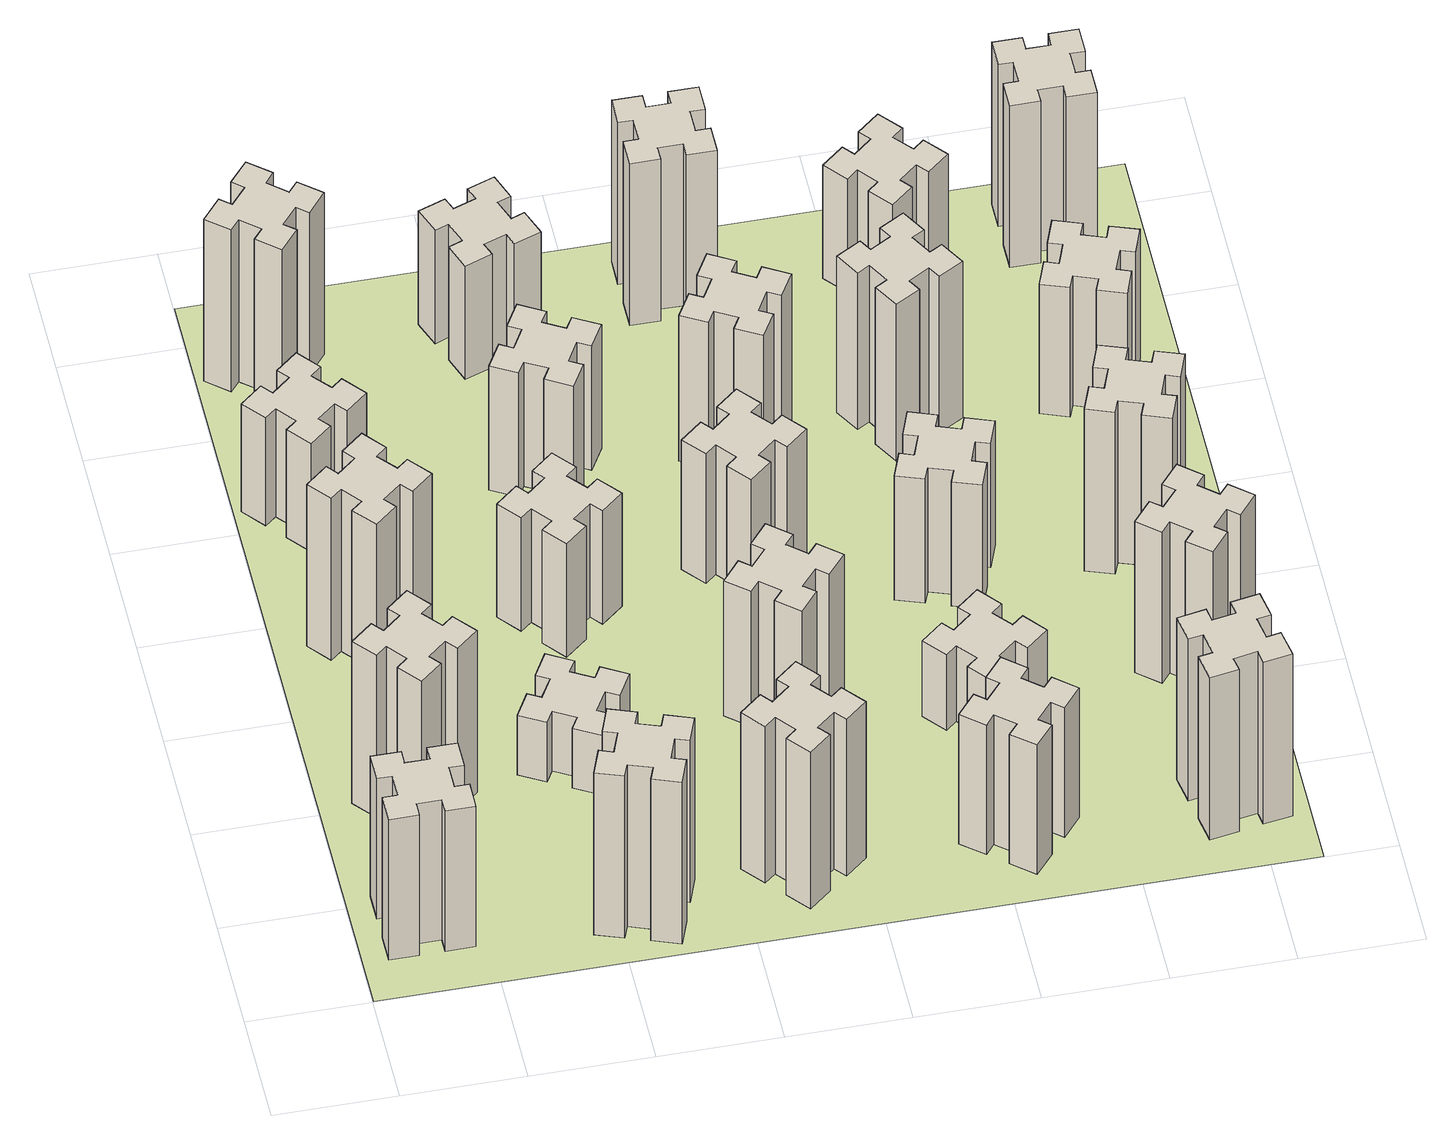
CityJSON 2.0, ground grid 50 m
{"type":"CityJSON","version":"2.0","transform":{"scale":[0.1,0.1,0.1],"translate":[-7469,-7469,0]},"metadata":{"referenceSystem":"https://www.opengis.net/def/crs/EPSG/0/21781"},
"CityObjects":{
"building1":{"type":"Building","attributes":{"class":"1000","function":"1000","usage":"1000","yearOfConstruction":2016,"roofType":"1000","measuredHeight":78,"storeysAboveGround":30,"storeysBelowGround":0},"geometry":[{"type":"Solid","lod":"1","boundaries":[[[[0,1,2,3,4,5,6,7,8,9,10,11,12,13,14,15,16,17,18,19]],[[17,16,20,21]],[[16,15,22,20]],[[15,14,23,22]],[[14,13,24,23]],[[13,12,25,24]],[[12,11,26,25]],[[11,10,27,26]],[[10,9,28,27]],[[9,8,29,28]],[[8,7,30,29]],[[7,6,31,30]],[[6,5,32,31]],[[5,4,33,32]],[[4,3,34,33]],[[3,2,35,34]],[[2,1,36,35]],[[1,0,37,36]],[[0,19,38,37]],[[19,18,39,38]],[[18,17,21,39]],[[24,25,26,27,28,29,30,31,32,33,34,35,36,37,38,39,21,20,22,23]]]]}]},
"building2":{"type":"Building","attributes":{"class":"1000","function":"1000","usage":"1000","yearOfConstruction":2016,"roofType":"1000","measuredHeight":90,"storeysAboveGround":30,"storeysBelowGround":0},"geometry":[{"type":"Solid","lod":"1","boundaries":[[[[40,41,42,43,44,45,46,47,48,49,50,51,52,53,54,55,56,57,58,59]],[[57,56,60,61]],[[56,55,62,60]],[[55,54,63,62]],[[54,53,64,63]],[[53,52,65,64]],[[52,51,66,65]],[[51,50,67,66]],[[50,49,68,67]],[[49,48,69,68]],[[48,47,70,69]],[[47,46,71,70]],[[46,45,72,71]],[[45,44,73,72]],[[44,43,74,73]],[[43,42,75,74]],[[42,41,76,75]],[[41,40,77,76]],[[40,59,78,77]],[[59,58,79,78]],[[58,57,61,79]],[[64,65,66,67,68,69,70,71,72,73,74,75,76,77,78,79,61,60,62,63]]]]}]},
"building3":{"type":"Building","attributes":{"class":"1000","function":"1000","usage":"1000","yearOfConstruction":2016,"roofType":"1000","measuredHeight":90,"storeysAboveGround":30,"storeysBelowGround":0},"geometry":[{"type":"Solid","lod":"1","boundaries":[[[[80,81,82,83,84,85,86,87,88,89,90,91,92,93,94,95,96,97,98,99]],[[97,96,100,101]],[[96,95,102,100]],[[95,94,103,102]],[[94,93,104,103]],[[93,92,105,104]],[[92,91,106,105]],[[91,90,107,106]],[[90,89,108,107]],[[89,88,109,108]],[[88,87,110,109]],[[87,86,111,110]],[[86,85,112,111]],[[85,84,113,112]],[[84,83,114,113]],[[83,82,115,114]],[[82,81,116,115]],[[81,80,117,116]],[[80,99,118,117]],[[99,98,119,118]],[[98,97,101,119]],[[104,105,106,107,108,109,110,111,112,113,114,115,116,117,118,119,101,100,102,103]]]]}]},
"building4":{"type":"Building","attributes":{"class":"1000","function":"1000","usage":"1000","yearOfConstruction":2016,"roofType":"1000","measuredHeight":60,"storeysAboveGround":30,"storeysBelowGround":0},"geometry":[{"type":"Solid","lod":"1","boundaries":[[[[120,121,122,123,124,125,126,127,128,129,130,131,132,133,134,135,136,137,138,139]],[[137,136,140,141]],[[136,135,142,140]],[[135,134,143,142]],[[134,133,144,143]],[[133,132,145,144]],[[132,131,146,145]],[[131,130,147,146]],[[130,129,148,147]],[[129,128,149,148]],[[128,127,150,149]],[[127,126,151,150]],[[126,125,152,151]],[[125,124,153,152]],[[124,123,154,153]],[[123,122,155,154]],[[122,121,156,155]],[[121,120,157,156]],[[120,139,158,157]],[[139,138,159,158]],[[138,137,141,159]],[[144,145,146,147,148,149,150,151,152,153,154,155,156,157,158,159,141,140,142,143]]]]}]},
"building5":{"type":"Building","attributes":{"class":"1000","function":"1000","usage":"1000","yearOfConstruction":2016,"roofType":"1000","measuredHeight":90,"storeysAboveGround":30,"storeysBelowGround":0},"geometry":[{"type":"Solid","lod":"1","boundaries":[[[[160,161,162,163,164,165,166,167,168,169,170,171,172,173,174,175,176,177,178,179]],[[177,176,180,181]],[[176,175,182,180]],[[175,174,183,182]],[[174,173,184,183]],[[173,172,185,184]],[[172,171,186,185]],[[171,170,187,186]],[[170,169,188,187]],[[169,168,189,188]],[[168,167,190,189]],[[167,166,191,190]],[[166,165,192,191]],[[165,164,193,192]],[[164,163,194,193]],[[163,162,195,194]],[[162,161,196,195]],[[161,160,197,196]],[[160,179,198,197]],[[179,178,199,198]],[[178,177,181,199]],[[184,185,186,187,188,189,190,191,192,193,194,195,196,197,198,199,181,180,182,183]]]]}]},
"building6":{"type":"Building","attributes":{"class":"1000","function":"1000","usage":"1000","yearOfConstruction":2016,"roofType":"1000","measuredHeight":90,"storeysAboveGround":30,"storeysBelowGround":0},"geometry":[{"type":"Solid","lod":"1","boundaries":[[[[200,201,202,203,204,205,206,207,208,209,210,211,212,213,214,215,216,217,218,219]],[[217,216,220,221]],[[216,215,222,220]],[[215,214,223,222]],[[214,213,224,223]],[[213,212,225,224]],[[212,211,226,225]],[[211,210,227,226]],[[210,209,228,227]],[[209,208,229,228]],[[208,207,230,229]],[[207,206,231,230]],[[206,205,232,231]],[[205,204,233,232]],[[204,203,234,233]],[[203,202,235,234]],[[202,201,236,235]],[[201,200,237,236]],[[200,219,238,237]],[[219,218,239,238]],[[218,217,221,239]],[[224,225,226,227,228,229,230,231,232,233,234,235,236,237,238,239,221,220,222,223]]]]}]},
"building7":{"type":"Building","attributes":{"class":"1000","function":"1000","usage":"1000","yearOfConstruction":2016,"roofType":"1000","measuredHeight":33,"storeysAboveGround":30,"storeysBelowGround":0},"geometry":[{"type":"Solid","lod":"1","boundaries":[[[[240,241,242,243,244,245,246,247,248,249,250,251,252,253,254,255,256,257,258,259]],[[257,256,260,261]],[[256,255,262,260]],[[255,254,263,262]],[[254,253,264,263]],[[253,252,265,264]],[[252,251,266,265]],[[251,250,267,266]],[[250,249,268,267]],[[249,248,269,268]],[[248,247,270,269]],[[247,246,271,270]],[[246,245,272,271]],[[245,244,273,272]],[[244,243,274,273]],[[243,242,275,274]],[[242,241,276,275]],[[241,240,277,276]],[[240,259,278,277]],[[259,258,279,278]],[[258,257,261,279]],[[264,265,266,267,268,269,270,271,272,273,274,275,276,277,278,279,261,260,262,263]]]]}]},
"building8":{"type":"Building","attributes":{"class":"1000","function":"1000","usage":"1000","yearOfConstruction":2016,"roofType":"1000","measuredHeight":63,"storeysAboveGround":30,"storeysBelowGround":0},"geometry":[{"type":"Solid","lod":"1","boundaries":[[[[280,281,282,283,284,285,286,287,288,289,290,291,292,293,294,295,296,297,298,299]],[[297,296,300,301]],[[296,295,302,300]],[[295,294,303,302]],[[294,293,304,303]],[[293,292,305,304]],[[292,291,306,305]],[[291,290,307,306]],[[290,289,308,307]],[[289,288,309,308]],[[288,287,310,309]],[[287,286,311,310]],[[286,285,312,311]],[[285,284,313,312]],[[284,283,314,313]],[[283,282,315,314]],[[282,281,316,315]],[[281,280,317,316]],[[280,299,318,317]],[[299,298,319,318]],[[298,297,301,319]],[[304,305,306,307,308,309,310,311,312,313,314,315,316,317,318,319,301,300,302,303]]]]}]},
"building9":{"type":"Building","attributes":{"class":"1000","function":"1000","usage":"1000","yearOfConstruction":2016,"roofType":"1000","measuredHeight":87,"storeysAboveGround":30,"storeysBelowGround":0},"geometry":[{"type":"Solid","lod":"1","boundaries":[[[[320,321,322,323,324,325,326,327,328,329,330,331,332,333,334,335,336,337,338,339]],[[337,336,340,341]],[[336,335,342,340]],[[335,334,343,342]],[[334,333,344,343]],[[333,332,345,344]],[[332,331,346,345]],[[331,330,347,346]],[[330,329,348,347]],[[329,328,349,348]],[[328,327,350,349]],[[327,326,351,350]],[[326,325,352,351]],[[325,324,353,352]],[[324,323,354,353]],[[323,322,355,354]],[[322,321,356,355]],[[321,320,357,356]],[[320,339,358,357]],[[339,338,359,358]],[[338,337,341,359]],[[344,345,346,347,348,349,350,351,352,353,354,355,356,357,358,359,341,340,342,343]]]]}]},
"building10":{"type":"Building","attributes":{"class":"1000","function":"1000","usage":"1000","yearOfConstruction":2016,"roofType":"1000","measuredHeight":69,"storeysAboveGround":30,"storeysBelowGround":0},"geometry":[{"type":"Solid","lod":"1","boundaries":[[[[360,361,362,363,364,365,366,367,368,369,370,371,372,373,374,375,376,377,378,379]],[[377,376,380,381]],[[376,375,382,380]],[[375,374,383,382]],[[374,373,384,383]],[[373,372,385,384]],[[372,371,386,385]],[[371,370,387,386]],[[370,369,388,387]],[[369,368,389,388]],[[368,367,390,389]],[[367,366,391,390]],[[366,365,392,391]],[[365,364,393,392]],[[364,363,394,393]],[[363,362,395,394]],[[362,361,396,395]],[[361,360,397,396]],[[360,379,398,397]],[[379,378,399,398]],[[378,377,381,399]],[[384,385,386,387,388,389,390,391,392,393,394,395,396,397,398,399,381,380,382,383]]]]}]},
"building11":{"type":"Building","attributes":{"class":"1000","function":"1000","usage":"1000","yearOfConstruction":2016,"roofType":"1000","measuredHeight":63,"storeysAboveGround":30,"storeysBelowGround":0},"geometry":[{"type":"Solid","lod":"1","boundaries":[[[[400,401,402,403,404,405,406,407,408,409,410,411,412,413,414,415,416,417,418,419]],[[417,416,420,421]],[[416,415,422,420]],[[415,414,423,422]],[[414,413,424,423]],[[413,412,425,424]],[[412,411,426,425]],[[411,410,427,426]],[[410,409,428,427]],[[409,408,429,428]],[[408,407,430,429]],[[407,406,431,430]],[[406,405,432,431]],[[405,404,433,432]],[[404,403,434,433]],[[403,402,435,434]],[[402,401,436,435]],[[401,400,437,436]],[[400,419,438,437]],[[419,418,439,438]],[[418,417,421,439]],[[424,425,426,427,428,429,430,431,432,433,434,435,436,437,438,439,421,420,422,423]]]]}]},
"building12":{"type":"Building","attributes":{"class":"1000","function":"1000","usage":"1000","yearOfConstruction":2016,"roofType":"1000","measuredHeight":75,"storeysAboveGround":30,"storeysBelowGround":0},"geometry":[{"type":"Solid","lod":"1","boundaries":[[[[440,441,442,443,444,445,446,447,448,449,450,451,452,453,454,455,456,457,458,459]],[[457,456,460,461]],[[456,455,462,460]],[[455,454,463,462]],[[454,453,464,463]],[[453,452,465,464]],[[452,451,466,465]],[[451,450,467,466]],[[450,449,468,467]],[[449,448,469,468]],[[448,447,470,469]],[[447,446,471,470]],[[446,445,472,471]],[[445,444,473,472]],[[444,443,474,473]],[[443,442,475,474]],[[442,441,476,475]],[[441,440,477,476]],[[440,459,478,477]],[[459,458,479,478]],[[458,457,461,479]],[[464,465,466,467,468,469,470,471,472,473,474,475,476,477,478,479,461,460,462,463]]]]}]},
"building13":{"type":"Building","attributes":{"class":"1000","function":"1000","usage":"1000","yearOfConstruction":2016,"roofType":"1000","measuredHeight":72,"storeysAboveGround":30,"storeysBelowGround":0},"geometry":[{"type":"Solid","lod":"1","boundaries":[[[[480,481,482,483,484,485,486,487,488,489,490,491,492,493,494,495,496,497,498,499]],[[497,496,500,501]],[[496,495,502,500]],[[495,494,503,502]],[[494,493,504,503]],[[493,492,505,504]],[[492,491,506,505]],[[491,490,507,506]],[[490,489,508,507]],[[489,488,509,508]],[[488,487,510,509]],[[487,486,511,510]],[[486,485,512,511]],[[485,484,513,512]],[[484,483,514,513]],[[483,482,515,514]],[[482,481,516,515]],[[481,480,517,516]],[[480,499,518,517]],[[499,498,519,518]],[[498,497,501,519]],[[504,505,506,507,508,509,510,511,512,513,514,515,516,517,518,519,501,500,502,503]]]]}]},
"building14":{"type":"Building","attributes":{"class":"1000","function":"1000","usage":"1000","yearOfConstruction":2016,"roofType":"1000","measuredHeight":72,"storeysAboveGround":30,"storeysBelowGround":0},"geometry":[{"type":"Solid","lod":"1","boundaries":[[[[520,521,522,523,524,525,526,527,528,529,530,531,532,533,534,535,536,537,538,539]],[[537,536,540,541]],[[536,535,542,540]],[[535,534,543,542]],[[534,533,544,543]],[[533,532,545,544]],[[532,531,546,545]],[[531,530,547,546]],[[530,529,548,547]],[[529,528,549,548]],[[528,527,550,549]],[[527,526,551,550]],[[526,525,552,551]],[[525,524,553,552]],[[524,523,554,553]],[[523,522,555,554]],[[522,521,556,555]],[[521,520,557,556]],[[520,539,558,557]],[[539,538,559,558]],[[538,537,541,559]],[[544,545,546,547,548,549,550,551,552,553,554,555,556,557,558,559,541,540,542,543]]]]}]},
"building15":{"type":"Building","attributes":{"class":"1000","function":"1000","usage":"1000","yearOfConstruction":2016,"roofType":"1000","measuredHeight":81,"storeysAboveGround":30,"storeysBelowGround":0},"geometry":[{"type":"Solid","lod":"1","boundaries":[[[[560,561,562,563,564,565,566,567,568,569,570,571,572,573,574,575,576,577,578,579]],[[577,576,580,581]],[[576,575,582,580]],[[575,574,583,582]],[[574,573,584,583]],[[573,572,585,584]],[[572,571,586,585]],[[571,570,587,586]],[[570,569,588,587]],[[569,568,589,588]],[[568,567,590,589]],[[567,566,591,590]],[[566,565,592,591]],[[565,564,593,592]],[[564,563,594,593]],[[563,562,595,594]],[[562,561,596,595]],[[561,560,597,596]],[[560,579,598,597]],[[579,578,599,598]],[[578,577,581,599]],[[584,585,586,587,588,589,590,591,592,593,594,595,596,597,598,599,581,580,582,583]]]]}]},
"building16":{"type":"Building","attributes":{"class":"1000","function":"1000","usage":"1000","yearOfConstruction":2016,"roofType":"1000","measuredHeight":90,"storeysAboveGround":30,"storeysBelowGround":0},"geometry":[{"type":"Solid","lod":"1","boundaries":[[[[600,601,602,603,604,605,606,607,608,609,610,611,612,613,614,615,616,617,618,619]],[[617,616,620,621]],[[616,615,622,620]],[[615,614,623,622]],[[614,613,624,623]],[[613,612,625,624]],[[612,611,626,625]],[[611,610,627,626]],[[610,609,628,627]],[[609,608,629,628]],[[608,607,630,629]],[[607,606,631,630]],[[606,605,632,631]],[[605,604,633,632]],[[604,603,634,633]],[[603,602,635,634]],[[602,601,636,635]],[[601,600,637,636]],[[600,619,638,637]],[[619,618,639,638]],[[618,617,621,639]],[[624,625,626,627,628,629,630,631,632,633,634,635,636,637,638,639,621,620,622,623]]]]}]},
"building17":{"type":"Building","attributes":{"class":"1000","function":"1000","usage":"1000","yearOfConstruction":2016,"roofType":"1000","measuredHeight":42,"storeysAboveGround":30,"storeysBelowGround":0},"geometry":[{"type":"Solid","lod":"1","boundaries":[[[[640,641,642,643,644,645,646,647,648,649,650,651,652,653,654,655,656,657,658,659]],[[657,656,660,661]],[[656,655,662,660]],[[655,654,663,662]],[[654,653,664,663]],[[653,652,665,664]],[[652,651,666,665]],[[651,650,667,666]],[[650,649,668,667]],[[649,648,669,668]],[[648,647,670,669]],[[647,646,671,670]],[[646,645,672,671]],[[645,644,673,672]],[[644,643,674,673]],[[643,642,675,674]],[[642,641,676,675]],[[641,640,677,676]],[[640,659,678,677]],[[659,658,679,678]],[[658,657,661,679]],[[664,665,666,667,668,669,670,671,672,673,674,675,676,677,678,679,661,660,662,663]]]]}]},
"building18":{"type":"Building","attributes":{"class":"1000","function":"1000","usage":"1000","yearOfConstruction":2016,"roofType":"1000","measuredHeight":69,"storeysAboveGround":30,"storeysBelowGround":0},"geometry":[{"type":"Solid","lod":"1","boundaries":[[[[680,681,682,683,684,685,686,687,688,689,690,691,692,693,694,695,696,697,698,699]],[[697,696,700,701]],[[696,695,702,700]],[[695,694,703,702]],[[694,693,704,703]],[[693,692,705,704]],[[692,691,706,705]],[[691,690,707,706]],[[690,689,708,707]],[[689,688,709,708]],[[688,687,710,709]],[[687,686,711,710]],[[686,685,712,711]],[[685,684,713,712]],[[684,683,714,713]],[[683,682,715,714]],[[682,681,716,715]],[[681,680,717,716]],[[680,699,718,717]],[[699,698,719,718]],[[698,697,701,719]],[[704,705,706,707,708,709,710,711,712,713,714,715,716,717,718,719,701,700,702,703]]]]}]},
"building19":{"type":"Building","attributes":{"class":"1000","function":"1000","usage":"1000","yearOfConstruction":2016,"roofType":"1000","measuredHeight":87,"storeysAboveGround":30,"storeysBelowGround":0},"geometry":[{"type":"Solid","lod":"1","boundaries":[[[[720,721,722,723,724,725,726,727,728,729,730,731,732,733,734,735,736,737,738,739]],[[737,736,740,741]],[[736,735,742,740]],[[735,734,743,742]],[[734,733,744,743]],[[733,732,745,744]],[[732,731,746,745]],[[731,730,747,746]],[[730,729,748,747]],[[729,728,749,748]],[[728,727,750,749]],[[727,726,751,750]],[[726,725,752,751]],[[725,724,753,752]],[[724,723,754,753]],[[723,722,755,754]],[[722,721,756,755]],[[721,720,757,756]],[[720,739,758,757]],[[739,738,759,758]],[[738,737,741,759]],[[744,745,746,747,748,749,750,751,752,753,754,755,756,757,758,759,741,740,742,743]]]]}]},
"building20":{"type":"Building","attributes":{"class":"1000","function":"1000","usage":"1000","yearOfConstruction":2016,"roofType":"1000","measuredHeight":90,"storeysAboveGround":30,"storeysBelowGround":0},"geometry":[{"type":"Solid","lod":"1","boundaries":[[[[760,761,762,763,764,765,766,767,768,769,770,771,772,773,774,775,776,777,778,779]],[[777,776,780,781]],[[776,775,782,780]],[[775,774,783,782]],[[774,773,784,783]],[[773,772,785,784]],[[772,771,786,785]],[[771,770,787,786]],[[770,769,788,787]],[[769,768,789,788]],[[768,767,790,789]],[[767,766,791,790]],[[766,765,792,791]],[[765,764,793,792]],[[764,763,794,793]],[[763,762,795,794]],[[762,761,796,795]],[[761,760,797,796]],[[760,779,798,797]],[[779,778,799,798]],[[778,777,781,799]],[[784,785,786,787,788,789,790,791,792,793,794,795,796,797,798,799,781,780,782,783]]]]}]},
"building21":{"type":"Building","attributes":{"class":"1000","function":"1000","usage":"1000","yearOfConstruction":2016,"roofType":"1000","measuredHeight":63,"storeysAboveGround":30,"storeysBelowGround":0},"geometry":[{"type":"Solid","lod":"1","boundaries":[[[[800,801,802,803,804,805,806,807,808,809,810,811,812,813,814,815,816,817,818,819]],[[817,816,820,821]],[[816,815,822,820]],[[815,814,823,822]],[[814,813,824,823]],[[813,812,825,824]],[[812,811,826,825]],[[811,810,827,826]],[[810,809,828,827]],[[809,808,829,828]],[[808,807,830,829]],[[807,806,831,830]],[[806,805,832,831]],[[805,804,833,832]],[[804,803,834,833]],[[803,802,835,834]],[[802,801,836,835]],[[801,800,837,836]],[[800,819,838,837]],[[819,818,839,838]],[[818,817,821,839]],[[824,825,826,827,828,829,830,831,832,833,834,835,836,837,838,839,821,820,822,823]]]]}]},
"building22":{"type":"Building","attributes":{"class":"1000","function":"1000","usage":"1000","yearOfConstruction":2016,"roofType":"1000","measuredHeight":84,"storeysAboveGround":30,"storeysBelowGround":0},"geometry":[{"type":"Solid","lod":"1","boundaries":[[[[840,841,842,843,844,845,846,847,848,849,850,851,852,853,854,855,856,857,858,859]],[[857,856,860,861]],[[856,855,862,860]],[[855,854,863,862]],[[854,853,864,863]],[[853,852,865,864]],[[852,851,866,865]],[[851,850,867,866]],[[850,849,868,867]],[[849,848,869,868]],[[848,847,870,869]],[[847,846,871,870]],[[846,845,872,871]],[[845,844,873,872]],[[844,843,874,873]],[[843,842,875,874]],[[842,841,876,875]],[[841,840,877,876]],[[840,859,878,877]],[[859,858,879,878]],[[858,857,861,879]],[[864,865,866,867,868,869,870,871,872,873,874,875,876,877,878,879,861,860,862,863]]]]}]},
"building23":{"type":"Building","attributes":{"class":"1000","function":"1000","usage":"1000","yearOfConstruction":2016,"roofType":"1000","measuredHeight":90,"storeysAboveGround":30,"storeysBelowGround":0},"geometry":[{"type":"Solid","lod":"1","boundaries":[[[[880,881,882,883,884,885,886,887,888,889,890,891,892,893,894,895,896,897,898,899]],[[897,896,900,901]],[[896,895,902,900]],[[895,894,903,902]],[[894,893,904,903]],[[893,892,905,904]],[[892,891,906,905]],[[891,890,907,906]],[[890,889,908,907]],[[889,888,909,908]],[[888,887,910,909]],[[887,886,911,910]],[[886,885,912,911]],[[885,884,913,912]],[[884,883,914,913]],[[883,882,915,914]],[[882,881,916,915]],[[881,880,917,916]],[[880,899,918,917]],[[899,898,919,918]],[[898,897,901,919]],[[904,905,906,907,908,909,910,911,912,913,914,915,916,917,918,919,901,900,902,903]]]]}]},
"building24":{"type":"Building","attributes":{"class":"1000","function":"1000","usage":"1000","yearOfConstruction":2016,"roofType":"1000","measuredHeight":72,"storeysAboveGround":30,"storeysBelowGround":0},"geometry":[{"type":"Solid","lod":"1","boundaries":[[[[920,921,922,923,924,925,926,927,928,929,930,931,932,933,934,935,936,937,938,939]],[[937,936,940,941]],[[936,935,942,940]],[[935,934,943,942]],[[934,933,944,943]],[[933,932,945,944]],[[932,931,946,945]],[[931,930,947,946]],[[930,929,948,947]],[[929,928,949,948]],[[928,927,950,949]],[[927,926,951,950]],[[926,925,952,951]],[[925,924,953,952]],[[924,923,954,953]],[[923,922,955,954]],[[922,921,956,955]],[[921,920,957,956]],[[920,939,958,957]],[[939,938,959,958]],[[938,937,941,959]],[[944,945,946,947,948,949,950,951,952,953,954,955,956,957,958,959,941,940,942,943]]]]}]},
"building25":{"type":"Building","attributes":{"class":"1000","function":"1000","usage":"1000","yearOfConstruction":2016,"roofType":"1000","measuredHeight":90,"storeysAboveGround":30,"storeysBelowGround":0},"geometry":[{"type":"Solid","lod":"1","boundaries":[[[[960,961,962,963,964,965,966,967,968,969,970,971,972,973,974,975,976,977,978,979]],[[977,976,980,981]],[[976,975,982,980]],[[975,974,983,982]],[[974,973,984,983]],[[973,972,985,984]],[[972,971,986,985]],[[971,970,987,986]],[[970,969,988,987]],[[969,968,989,988]],[[968,967,990,989]],[[967,966,991,990]],[[966,965,992,991]],[[965,964,993,992]],[[964,963,994,993]],[[963,962,995,994]],[[962,961,996,995]],[[961,960,997,996]],[[960,979,998,997]],[[979,978,999,998]],[[978,977,981,999]],[[984,985,986,987,988,989,990,991,992,993,994,995,996,997,998,999,981,980,982,983]]]]}]},
"landuse1":{"type":"LandUse","attributes":{"name":"plot1","function":"1010"},"geometry":[{"type":"MultiSurface","lod":"1","boundaries":[[[1000,1001,1002,1003]]]}]}
},
"vertices":[
[165,425,0],[165,325,0],[105,325,0],[105,205,0],[225,205,0],[225,265,0],[325,265,0],[325,205,0],[445,205,0],[445,325,0],[385,325,0],[385,425,0],[445,425,0],[445,545,0],[325,545,0],[325,485,0],[225,485,0],[225,545,0],[105,545,0],[105,425,0],[225,485,780],[225,545,780],[325,485,780],[325,545,780],[445,545,780],[445,425,780],[385,425,780],[385,325,780],[445,325,780],[445,205,780],[325,205,780],[325,265,780],[225,265,780],[225,205,780],[105,205,780],[105,325,780],[165,325,780],[165,425,780],[105,425,780],[105,545,780],
[492,1048,0],[427,1124,0],[473,1163,0],[396,1255,0],[304,1178,0],[343,1132,0],[266,1067,0],[228,1113,0],[136,1036,0],[213,944,0],[259,983,0],[323,906,0],[277,868,0],[354,776,0],[446,853,0],[408,899,0],[484,963,0],[523,917,0],[615,994,0],[538,1086,0],[484,963,900],[523,917,900],[408,899,900],[446,853,900],[354,776,900],[277,868,900],[323,906,900],[259,983,900],[213,944,900],[136,1036,900],[228,1113,900],[266,1067,900],[343,1132,900],[304,1178,900],[396,1255,900],[473,1163,900],[427,1124,900],[492,1048,900],[538,1086,900],[615,994,900],
[492,1888,0],[427,1964,0],[473,2003,0],[396,2095,0],[304,2018,0],[343,1972,0],[266,1907,0],[228,1953,0],[136,1876,0],[213,1784,0],[259,1823,0],[323,1746,0],[277,1708,0],[354,1616,0],[446,1693,0],[408,1739,0],[484,1803,0],[523,1757,0],[615,1834,0],[538,1926,0],[484,1803,900],[523,1757,900],[408,1739,900],[446,1693,900],[354,1616,900],[277,1708,900],[323,1746,900],[259,1823,900],[213,1784,900],[136,1876,900],[228,1953,900],[266,1907,900],[343,1972,900],[304,2018,900],[396,2095,900],[473,2003,900],[427,1964,900],[492,1888,900],[538,1926,900],[615,1834,900],
[243,2712,0],[166,2647,0],[128,2693,0],[36,2616,0],[113,2524,0],[159,2563,0],[223,2486,0],[177,2448,0],[254,2356,0],[346,2433,0],[308,2479,0],[384,2543,0],[423,2497,0],[515,2574,0],[438,2666,0],[392,2628,0],[327,2704,0],[373,2743,0],[296,2835,0],[204,2758,0],[327,2704,600],[373,2743,600],[392,2628,600],[438,2666,600],[515,2574,600],[423,2497,600],[384,2543,600],[308,2479,600],[346,2433,600],[254,2356,600],[177,2448,600],[223,2486,600],[159,2563,600],[113,2524,600],[36,2616,600],[128,2693,600],[166,2647,600],[243,2712,600],[204,2758,600],[296,2835,600],
[1029,360,0],[995,266,0],[939,287,0],[897,174,0],[1010,133,0],[1031,189,0],[1125,155,0],[1104,99,0],[1217,57,0],[1258,170,0],[1202,191,0],[1236,285,0],[1292,264,0],[1333,377,0],[1220,418,0],[1200,362,0],[1106,396,0],[1127,452,0],[1014,493,0],[973,380,0],[1106,396,900],[1127,452,900],[1200,362,900],[1220,418,900],[1333,377,900],[1292,264,900],[1236,285,900],[1202,191,900],[1258,170,900],[1217,57,900],[1104,99,900],[1125,155,900],[1031,189,900],[1010,133,900],[897,174,900],[939,287,900],[995,266,900],[1029,360,900],[973,380,900],[1014,493,900],
[384,3387,0],[308,3452,0],[346,3498,0],[254,3575,0],[177,3483,0],[223,3444,0],[159,3368,0],[113,3406,0],[36,3314,0],[128,3237,0],[166,3283,0],[243,3219,0],[204,3173,0],[296,3096,0],[373,3188,0],[327,3226,0],[392,3303,0],[438,3264,0],[515,3356,0],[423,3433,0],[392,3303,900],[438,3264,900],[327,3226,900],[373,3188,900],[296,3096,900],[204,3173,900],[243,3219,900],[166,3283,900],[128,3237,900],[36,3314,900],[113,3406,900],[159,3368,900],[223,3444,900],[177,3483,900],[254,3575,900],[346,3498,900],[308,3452,900],[384,3387,900],[423,3433,900],[515,3356,900],
[1086,1017,0],[1136,1104,0],[1188,1074,0],[1248,1178,0],[1144,1238,0],[1114,1186,0],[1027,1236,0],[1057,1288,0],[953,1348,0],[893,1244,0],[945,1214,0],[895,1127,0],[843,1157,0],[783,1053,0],[887,993,0],[917,1045,0],[1004,995,0],[974,943,0],[1078,883,0],[1138,987,0],[1004,995,330],[974,943,330],[917,1045,330],[887,993,330],[783,1053,330],[843,1157,330],[895,1127,330],[945,1214,330],[893,1244,330],[953,1348,330],[1057,1288,330],[1027,1236,330],[1114,1186,330],[1144,1238,330],[1248,1178,330],[1188,1074,330],[1136,1104,330],[1086,1017,330],[1138,987,330],[1078,883,330],
[1083,1972,0],[1006,1907,0],[968,1953,0],[876,1876,0],[953,1784,0],[999,1823,0],[1063,1746,0],[1017,1708,0],[1094,1616,0],[1186,1693,0],[1148,1739,0],[1224,1803,0],[1263,1757,0],[1355,1834,0],[1278,1926,0],[1232,1888,0],[1167,1964,0],[1213,2003,0],[1136,2095,0],[1044,2018,0],[1167,1964,630],[1213,2003,630],[1232,1888,630],[1278,1926,630],[1355,1834,630],[1263,1757,630],[1224,1803,630],[1148,1739,630],[1186,1693,630],[1094,1616,630],[1017,1708,630],[1063,1746,630],[999,1823,630],[953,1784,630],[876,1876,630],[968,1953,630],[1006,1907,630],[1083,1972,630],[1044,2018,630],[1136,2095,630],
[1639,343,0],[1703,266,0],[1657,228,0],[1734,136,0],[1826,213,0],[1788,259,0],[1864,323,0],[1903,277,0],[1995,354,0],[1918,446,0],[1872,408,0],[1807,484,0],[1853,523,0],[1776,615,0],[1684,538,0],[1723,492,0],[1646,427,0],[1608,473,0],[1516,396,0],[1593,304,0],[1646,427,870],[1608,473,870],[1723,492,870],[1684,538,870],[1776,615,870],[1853,523,870],[1807,484,870],[1872,408,870],[1918,446,870],[1995,354,870],[1903,277,870],[1864,323,870],[1788,259,870],[1826,213,870],[1734,136,870],[1657,228,870],[1703,266,870],[1639,343,870],[1593,304,870],[1516,396,870],
[1314,2666,0],[1227,2716,0],[1257,2768,0],[1153,2828,0],[1093,2724,0],[1145,2694,0],[1095,2607,0],[1043,2637,0],[983,2533,0],[1087,2473,0],[1117,2525,0],[1204,2475,0],[1174,2423,0],[1278,2363,0],[1338,2467,0],[1286,2497,0],[1336,2584,0],[1388,2554,0],[1448,2658,0],[1344,2718,0],[1336,2584,690],[1388,2554,690],[1286,2497,690],[1338,2467,690],[1278,2363,690],[1174,2423,690],[1204,2475,690],[1117,2525,690],[1087,2473,690],[983,2533,690],[1043,2637,690],[1095,2607,690],[1145,2694,690],[1093,2724,690],[1153,2828,690],[1257,2768,690],[1227,2716,690],[1314,2666,690],[1344,2718,690],[1448,2658,690],
[1125,3456,0],[1031,3422,0],[1010,3478,0],[897,3437,0],[939,3324,0],[995,3345,0],[1029,3251,0],[973,3230,0],[1014,3117,0],[1127,3159,0],[1106,3215,0],[1200,3249,0],[1220,3193,0],[1333,3234,0],[1292,3347,0],[1236,3326,0],[1202,3420,0],[1258,3440,0],[1217,3553,0],[1104,3512,0],[1202,3420,630],[1258,3440,630],[1236,3326,630],[1292,3347,630],[1333,3234,630],[1220,3193,630],[1200,3249,630],[1106,3215,630],[1127,3159,630],[1014,3117,630],[973,3230,630],[1029,3251,630],[995,3345,630],[939,3324,630],[897,3437,630],[1010,3478,630],[1031,3422,630],[1125,3456,630],[1104,3512,630],[1217,3553,630],
[1803,1324,0],[1739,1248,0],[1693,1286,0],[1616,1194,0],[1708,1117,0],[1746,1163,0],[1823,1099,0],[1784,1053,0],[1876,976,0],[1953,1068,0],[1907,1106,0],[1972,1183,0],[2018,1144,0],[2095,1236,0],[2003,1313,0],[1964,1267,0],[1888,1332,0],[1926,1378,0],[1834,1455,0],[1757,1363,0],[1888,1332,750],[1926,1378,750],[1964,1267,750],[2003,1313,750],[2095,1236,750],[2018,1144,750],[1972,1183,750],[1907,1106,750],[1953,1068,750],[1876,976,750],[1784,1053,750],[1823,1099,750],[1746,1163,750],[1708,1117,750],[1616,1194,750],[1693,1286,750],[1739,1248,750],[1803,1324,750],[1757,1363,750],[1834,1455,750],
[1972,1988,0],[1907,2064,0],[1953,2103,0],[1876,2195,0],[1784,2118,0],[1823,2072,0],[1746,2007,0],[1708,2053,0],[1616,1976,0],[1693,1884,0],[1739,1923,0],[1803,1846,0],[1757,1808,0],[1834,1716,0],[1926,1793,0],[1888,1839,0],[1964,1903,0],[2003,1857,0],[2095,1934,0],[2018,2026,0],[1964,1903,720],[2003,1857,720],[1888,1839,720],[1926,1793,720],[1834,1716,720],[1757,1808,720],[1803,1846,720],[1739,1923,720],[1693,1884,720],[1616,1976,720],[1708,2053,720],[1746,2007,720],[1823,2072,720],[1784,2118,720],[1876,2195,720],[1953,2103,720],[1907,2064,720],[1972,1988,720],[2018,2026,720],[2095,1934,720],
[2486,323,0],[2563,259,0],[2524,213,0],[2616,136,0],[2693,228,0],[2647,266,0],[2712,343,0],[2758,304,0],[2835,396,0],[2743,473,0],[2704,427,0],[2628,492,0],[2666,538,0],[2574,615,0],[2497,523,0],[2543,484,0],[2479,408,0],[2433,446,0],[2356,354,0],[2448,277,0],[2479,408,720],[2433,446,720],[2543,484,720],[2497,523,720],[2574,615,720],[2666,538,720],[2628,492,720],[2704,427,720],[2743,473,720],[2835,396,720],[2758,304,720],[2712,343,720],[2647,266,720],[2693,228,720],[2616,136,720],[2524,213,720],[2563,259,720],[2486,323,720],[2448,277,720],[2356,354,720],
[2026,2497,0],[2076,2584,0],[2128,2554,0],[2188,2658,0],[2084,2718,0],[2054,2666,0],[1967,2716,0],[1997,2768,0],[1893,2828,0],[1833,2724,0],[1885,2694,0],[1835,2607,0],[1783,2637,0],[1723,2533,0],[1827,2473,0],[1857,2525,0],[1944,2475,0],[1914,2423,0],[2018,2363,0],[2078,2467,0],[1944,2475,810],[1914,2423,810],[1857,2525,810],[1827,2473,810],[1723,2533,810],[1783,2637,810],[1835,2607,810],[1885,2694,810],[1833,2724,810],[1893,2828,810],[1997,2768,810],[1967,2716,810],[2054,2666,810],[2084,2718,810],[2188,2658,810],[2128,2554,810],[2076,2584,810],[2026,2497,810],[2078,2467,810],[2018,2363,810],
[1965,3385,0],[1965,3485,0],[2025,3485,0],[2025,3605,0],[1905,3605,0],[1905,3545,0],[1805,3545,0],[1805,3605,0],[1685,3605,0],[1685,3485,0],[1745,3485,0],[1745,3385,0],[1685,3385,0],[1685,3265,0],[1805,3265,0],[1805,3325,0],[1905,3325,0],[1905,3265,0],[2025,3265,0],[2025,3385,0],[1905,3325,900],[1905,3265,900],[1805,3325,900],[1805,3265,900],[1685,3265,900],[1685,3385,900],[1745,3385,900],[1745,3485,900],[1685,3485,900],[1685,3605,900],[1805,3605,900],[1805,3545,900],[1905,3545,900],[1905,3605,900],[2025,3605,900],[2025,3485,900],[1965,3485,900],[1965,3385,900],[2025,3385,900],[2025,3265,900],
[2563,1132,0],[2486,1067,0],[2448,1113,0],[2356,1036,0],[2433,944,0],[2479,983,0],[2543,906,0],[2497,868,0],[2574,776,0],[2666,853,0],[2628,899,0],[2704,963,0],[2743,917,0],[2835,994,0],[2758,1086,0],[2712,1048,0],[2647,1124,0],[2693,1163,0],[2616,1255,0],[2524,1178,0],[2647,1124,420],[2693,1163,420],[2712,1048,420],[2758,1086,420],[2835,994,420],[2743,917,420],[2704,963,420],[2628,899,420],[2666,853,420],[2574,776,420],[2497,868,420],[2543,906,420],[2479,983,420],[2433,944,420],[2356,1036,420],[2448,1113,420],[2486,1067,420],[2563,1132,420],[2524,1178,420],[2616,1255,420],
[2682,1671,0],[2716,1765,0],[2772,1744,0],[2813,1857,0],[2700,1898,0],[2680,1842,0],[2586,1876,0],[2607,1932,0],[2494,1973,0],[2453,1860,0],[2509,1840,0],[2475,1746,0],[2419,1767,0],[2377,1654,0],[2490,1613,0],[2511,1669,0],[2605,1635,0],[2584,1579,0],[2697,1537,0],[2738,1650,0],[2605,1635,690],[2584,1579,690],[2511,1669,690],[2490,1613,690],[2377,1654,690],[2419,1767,690],[2475,1746,690],[2509,1840,690],[2453,1860,690],[2494,1973,690],[2607,1932,690],[2586,1876,690],[2680,1842,690],[2700,1898,690],[2813,1857,690],[2772,1744,690],[2716,1765,690],[2682,1671,690],[2738,1650,690],[2697,1537,690],
[2607,2475,0],[2694,2525,0],[2724,2473,0],[2828,2533,0],[2768,2637,0],[2716,2607,0],[2666,2694,0],[2718,2724,0],[2658,2828,0],[2554,2768,0],[2584,2716,0],[2497,2666,0],[2467,2718,0],[2363,2658,0],[2423,2554,0],[2475,2584,0],[2525,2497,0],[2473,2467,0],[2533,2363,0],[2637,2423,0],[2525,2497,870],[2473,2467,870],[2475,2584,870],[2423,2554,870],[2363,2658,870],[2467,2718,870],[2497,2666,870],[2584,2716,870],[2554,2768,870],[2658,2828,870],[2718,2724,870],[2666,2694,870],[2716,2607,870],[2768,2637,870],[2828,2533,870],[2724,2473,870],[2694,2525,870],[2607,2475,870],[2637,2423,870],[2533,2363,870],
[3465,492,0],[3367,475,0],[3357,534,0],[3238,513,0],[3259,395,0],[3318,405,0],[3336,307,0],[3277,297,0],[3297,178,0],[3416,199,0],[3405,258,0],[3504,276,0],[3514,217,0],[3632,237,0],[3611,356,0],[3552,345,0],[3535,444,0],[3594,454,0],[3573,572,0],[3455,551,0],[3535,444,900],[3594,454,900],[3552,345,900],[3611,356,900],[3632,237,900],[3514,217,900],[3504,276,900],[3405,258,900],[3416,199,900],[3297,178,900],[3277,297,900],[3336,307,900],[3318,405,900],[3259,395,900],[3238,513,900],[3357,534,900],[3367,475,900],[3465,492,900],[3455,551,900],[3573,572,900],
[2812,3368,0],[2747,3444,0],[2793,3483,0],[2716,3575,0],[2624,3498,0],[2663,3452,0],[2586,3387,0],[2548,3433,0],[2456,3356,0],[2533,3264,0],[2579,3303,0],[2643,3226,0],[2597,3188,0],[2674,3096,0],[2766,3173,0],[2728,3219,0],[2804,3283,0],[2843,3237,0],[2935,3314,0],[2858,3406,0],[2804,3283,630],[2843,3237,630],[2728,3219,630],[2766,3173,630],[2674,3096,630],[2597,3188,630],[2643,3226,630],[2579,3303,630],[2533,3264,630],[2456,3356,630],[2548,3433,630],[2586,3387,630],[2663,3452,630],[2624,3498,630],[2716,3575,630],[2793,3483,630],[2747,3444,630],[2812,3368,630],[2858,3406,630],[2935,3314,630],
[3487,1006,0],[3552,1083,0],[3598,1044,0],[3675,1136,0],[3583,1213,0],[3544,1167,0],[3468,1232,0],[3506,1278,0],[3414,1355,0],[3337,1263,0],[3383,1224,0],[3319,1148,0],[3273,1186,0],[3196,1094,0],[3288,1017,0],[3326,1063,0],[3403,999,0],[3364,953,0],[3456,876,0],[3533,968,0],[3403,999,840],[3364,953,840],[3326,1063,840],[3288,1017,840],[3196,1094,840],[3273,1186,840],[3319,1148,840],[3383,1224,840],[3337,1263,840],[3414,1355,840],[3506,1278,840],[3468,1232,840],[3544,1167,840],[3583,1213,840],[3675,1136,840],[3598,1044,840],[3552,1083,840],[3487,1006,840],[3533,968,840],[3456,876,840],
[3420,1842,0],[3326,1876,0],[3347,1932,0],[3234,1973,0],[3193,1860,0],[3249,1840,0],[3215,1746,0],[3159,1767,0],[3117,1654,0],[3230,1613,0],[3251,1669,0],[3345,1635,0],[3324,1579,0],[3437,1537,0],[3478,1650,0],[3422,1671,0],[3456,1765,0],[3512,1744,0],[3553,1857,0],[3440,1898,0],[3456,1765,900],[3512,1744,900],[3422,1671,900],[3478,1650,900],[3437,1537,900],[3324,1579,900],[3345,1635,900],[3251,1669,900],[3230,1613,900],[3117,1654,900],[3159,1767,900],[3215,1746,900],[3249,1840,900],[3193,1860,900],[3234,1973,900],[3347,1932,900],[3326,1876,900],[3420,1842,900],[3440,1898,900],[3553,1857,900],
[3420,2682,0],[3326,2716,0],[3347,2772,0],[3234,2813,0],[3193,2700,0],[3249,2680,0],[3215,2586,0],[3159,2607,0],[3117,2494,0],[3230,2453,0],[3251,2509,0],[3345,2475,0],[3324,2419,0],[3437,2377,0],[3478,2490,0],[3422,2511,0],[3456,2605,0],[3512,2584,0],[3553,2697,0],[3440,2738,0],[3456,2605,720],[3512,2584,720],[3422,2511,720],[3478,2490,720],[3437,2377,720],[3324,2419,720],[3345,2475,720],[3251,2509,720],[3230,2453,720],[3117,2494,720],[3159,2607,720],[3215,2586,720],[3249,2680,720],[3193,2700,720],[3234,2813,720],[3347,2772,720],[3326,2716,720],[3420,2682,720],[3440,2738,720],[3553,2697,720],
[3285,3325,0],[3385,3325,0],[3385,3265,0],[3505,3265,0],[3505,3385,0],[3445,3385,0],[3445,3485,0],[3505,3485,0],[3505,3605,0],[3385,3605,0],[3385,3545,0],[3285,3545,0],[3285,3605,0],[3165,3605,0],[3165,3485,0],[3225,3485,0],[3225,3385,0],[3165,3385,0],[3165,3265,0],[3285,3265,0],[3225,3385,900],[3165,3385,900],[3225,3485,900],[3165,3485,900],[3165,3605,900],[3285,3605,900],[3285,3545,900],[3385,3545,900],[3385,3605,900],[3505,3605,900],[3505,3485,900],[3445,3485,900],[3445,3385,900],[3505,3385,900],[3505,3265,900],[3385,3265,900],[3385,3325,900],[3285,3325,900],[3285,3265,900],[3165,3265,900],
[5,3705,0],[3705,3705,0],[3705,5,0],[5,5,0]
]}
